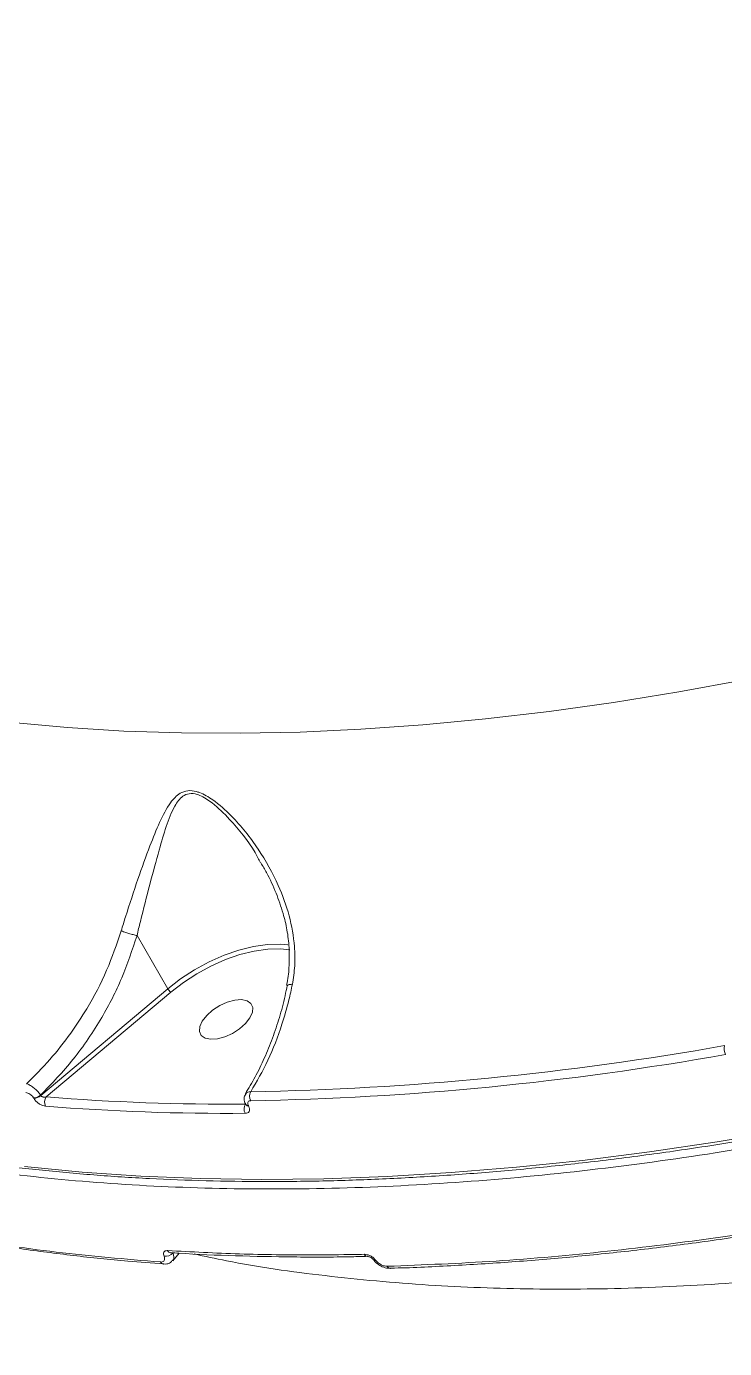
# Model space of a CAD drawing. Header units: millimetres. Extents: x 10684 to 26054, y -4768 to 6894.
# Drawn here: x 17386.1 to 17492.1, y -2836.2 to -2635.4 of the extents above; entities that cross this region are included whole.
import ezdxf

# ---------------------------------------------------------------- set-up
doc = ezdxf.new("R2010")
doc.units = ezdxf.units.MM
doc.layers.add('DIKOM_ОБЪЕКТ', color=7, linetype='Continuous')

msp = doc.modelspace()

# ---------------------------------------------------------------- linework, layer by layer
at = {"layer": 'DIKOM_ОБЪЕКТ', "color": 7, "linetype": 'Continuous', "lineweight": 15}
for p, q in [((17402.859, -2773.484), (17407.525, -2781.566)), ((17407.525, -2781.566), (17388.251, -2797.784)), ((17389.076, -2797.991), (17408.002, -2782.067)), ((17387.147, -2798.133), (17387.181, -2798.192)), ((17388.251, -2797.784), (17388.216, -2797.725)), ((17419.38, -2799.145), (17419.404, -2799.185)), ((17419.804, -2799.355), (17419.781, -2799.315)), ((17407.965, -2821.648), (17407.971, -2821.649)), ((17408.286, -2822.884), (17409.249, -2821.728)), ((17438.787, -2822.737), (17438.781, -2822.729)), ((17406.878, -2823.38), (17406.942, -2823.381)), ((17441.346, -2824.034), (17441.387, -2824.031))]:
    msp.add_line(p, q, dxfattribs=at)
at = {"layer": 'DIKOM_ОБЪЕКТ', "color": 7, "linetype": 'Continuous', "lineweight": 15, "flags": 128}
for points in [[(17495.147, -2734.645), (17485.141, -2736.482), (17475.239, -2738.086), (17465.452, -2739.456), (17455.786, -2740.591), (17446.253, -2741.49), (17436.86, -2742.153), (17427.616, -2742.577), (17418.53, -2742.764), (17409.611, -2742.713), (17400.866, -2742.423), (17392.305, -2741.896), (17383.934, -2741.131)], [(17425.778, -2774.913), (17424.66, -2774.81), (17422.692, -2774.852), (17420.571, -2775.151), (17418.348, -2775.7), (17416.073, -2776.487), (17413.802, -2777.492), (17411.586, -2778.693), (17409.477, -2780.062), (17407.525, -2781.566)], [(17408.002, -2782.067), (17409.895, -2780.608), (17411.939, -2779.282), (17414.088, -2778.117), (17416.291, -2777.142), (17418.496, -2776.379), (17420.652, -2775.847), (17422.708, -2775.557), (17424.617, -2775.516), (17426.054, -2775.672)], [(17419.346, -2786.836), (17420.014, -2785.979), (17420.388, -2785.142), (17420.439, -2784.393), (17420.163, -2783.792), (17419.581, -2783.388), (17418.741, -2783.213), (17417.71, -2783.282), (17416.573, -2783.59), (17415.422, -2784.11), (17414.349, -2784.802), (17413.442, -2785.609), (17412.774, -2786.466), (17412.399, -2787.303), (17412.347, -2788.052), (17412.624, -2788.653), (17413.206, -2789.057), (17414.046, -2789.232), (17415.077, -2789.163), (17416.214, -2788.855), (17417.365, -2788.335), (17418.438, -2787.643), (17419.346, -2786.836)], [(17501.37, -2803.068), (17490.978, -2804.818), (17480.697, -2806.336), (17470.534, -2807.621), (17460.498, -2808.671), (17450.599, -2809.485), (17440.844, -2810.064), (17431.241, -2810.405), (17421.798, -2810.51), (17412.524, -2810.378), (17403.426, -2810.008), (17394.512, -2809.402), (17385.79, -2808.56)]]:
    msp.add_lwpolyline(points, dxfattribs=at)
at = {"layer": 'DIKOM_ОБЪЕКТ', "color": 7, "linetype": 'Continuous', "lineweight": 15}
for centre, radius, start, end in [((17408.752, -2780.876), 1.407, 209.33959, 237.78155), ((17412.315, -2343.635), 453.631, 270.98725, 280.12978), ((17493.783, -2790.68), 1.752, 163.9062, 209.39097), ((17412.295, -2343.982), 454.645, 270.98726, 280.12958), ((17387.143, -2796.521), 1.612, 270.13169, 311.70682), ((17387.178, -2796.581), 1.612, 270.11207, 311.71792), ((17390.138, -2798.784), 1.326, 143.2299, 207.70006), ((17416.364, -2456.537), 342.543, 265.43081, 270.49503), ((17421.396, -2797.881), 1.437, 151.63656, 208.16274), ((17416.318, -2457.133), 343.359, 265.4307, 270.49494), ((17420.527, -2799.807), 1.413, 148.39083, 208.39897), ((17419.725, -2798.888), 0.43, 217.4787, 277.46229), ((17419.747, -2798.934), 0.425, 215.6096, 277.72737), ((17407.162, -2820.768), 1.439, 262.09333, 322.29001), ((17408.023, -2821.075), 0.576, 205.7816, 264.80221), ((17437.864, -2821.668), 0.544, 203.9443, 268.88302), ((17439.02, -2822.488), 0.341, 226.81761, 289.68964), ((17406.95, -2822.802), 0.583, 206.23892, 262.84647), ((17441.376, -2823.486), 0.549, 204.23266, 266.86622)]:
    msp.add_arc(centre, radius, start, end, dxfattribs=at)
for points, knots in [([(17291.239, -2776.186), (17293.376, -2777.785), (17298.963, -2781.967), (17309.18, -2787.841), (17321.701, -2793.889), (17335.208, -2799.08), (17349.583, -2803.432), (17364.803, -2806.91), (17380.856, -2809.496), (17397.7, -2811.202), (17415.276, -2812.029), (17433.5, -2811.977), (17452.288, -2811.044), (17471.35, -2809.246), (17490.641, -2806.609), (17510.103, -2803.19), (17529.92, -2798.973), (17550.007, -2793.978), (17570.276, -2788.224), (17590.93, -2781.639), (17611.946, -2774.184), (17633.29, -2765.852), (17654.633, -2756.77), (17675.876, -2746.98), (17696.92, -2736.528), (17717.697, -2725.44), (17738.166, -2713.721), (17758.301, -2701.404), (17778.039, -2688.532), (17797.296, -2675.167), (17815.963, -2661.365), (17832.868, -2648.104), (17843.277, -2639.334), (17847.922, -2635.419)], [0, 0, 0, 0, 0.02051751, 0.05364261, 0.08682068, 0.11999867, 0.15312371, 0.18614474, 0.21916553, 0.25229048, 0.2854686, 0.31864658, 0.35177159, 0.38479263, 0.41659659, 0.44849341, 0.48043755, 0.51238182, 0.54427871, 0.57608275, 0.60910373, 0.64222869, 0.67540698, 0.70858503, 0.74171006, 0.77473103, 0.80775217, 0.84087718, 0.87405528, 0.90723349, 0.94035841, 0.97337963, 1, 1, 1, 1]), ([(17411.56, -2821.832), (17413.175, -2822.192), (17419.516, -2823.602), (17431.36, -2825.23), (17446.889, -2826.692), (17462.962, -2827.281), (17479.439, -2827.1), (17496.6, -2826.128), (17514.411, -2824.339), (17532.825, -2821.719), (17551.448, -2818.326), (17570.212, -2814.187), (17589.049, -2809.348), (17608.252, -2803.734), (17627.772, -2797.331), (17647.547, -2790.144), (17667.16, -2782.326), (17686.549, -2773.916), (17705.657, -2764.967), (17724.779, -2755.343), (17743.846, -2745.048), (17762.795, -2734.106), (17779.913, -2723.543), (17795.28, -2713.543), (17804.337, -2707.278), (17808.87, -2704.143)], [0, 0, 0, 0, 0.01578739, 0.06195792, 0.10809099, 0.15295587, 0.19785495, 0.24271926, 0.28888366, 0.33508542, 0.38124991, 0.42618822, 0.47116118, 0.51609976, 0.56233729, 0.60861287, 0.65485064, 0.69990104, 0.74498651, 0.79003714, 0.83638704, 0.88277499, 0.92912495, 0.96452929, 1, 1, 1, 1]), ([(17291.466, -2775.724), (17291.962, -2776.097), (17294.143, -2777.735), (17298.259, -2780.451), (17303.813, -2783.863), (17309.626, -2787.07), (17315.669, -2790.086), (17321.944, -2792.905), (17328.445, -2795.525), (17335.167, -2797.943), (17342.104, -2800.159), (17349.253, -2802.171), (17356.606, -2803.976), (17364.159, -2805.574), (17371.905, -2806.964), (17379.84, -2808.143), (17387.956, -2809.113), (17396.247, -2809.871), (17404.709, -2810.418), (17413.333, -2810.753), (17422.113, -2810.875), (17431.044, -2810.785), (17440.117, -2810.483), (17449.327, -2809.969), (17458.666, -2809.244), (17468.127, -2808.308), (17477.704, -2807.162), (17487.388, -2805.807), (17497.174, -2804.243), (17507.053, -2802.473), (17517.018, -2800.497), (17527.061, -2798.317), (17537.176, -2795.934), (17547.354, -2793.351), (17557.587, -2790.569), (17567.869, -2787.591), (17578.191, -2784.419), (17588.546, -2781.054), (17598.926, -2777.501), (17609.323, -2773.76), (17619.729, -2769.836), (17630.137, -2765.731), (17640.538, -2761.448), (17650.926, -2756.991), (17661.291, -2752.362), (17671.626, -2747.566), (17681.925, -2742.606), (17692.178, -2737.485), (17702.378, -2732.208), (17712.517, -2726.776), (17721.485, -2721.817), (17727.052, -2718.633), (17729.286, -2717.355)], [0, 0, 0, 0, 0.0060076, 0.0263957, 0.0467897, 0.0671896, 0.0875948, 0.1080048, 0.1284195, 0.1488378, 0.1692592, 0.1896837, 0.21011, 0.2305386, 0.2509681, 0.2713988, 0.2918298, 0.3122616, 0.3326938, 0.3531254, 0.3735572, 0.3939887, 0.4144197, 0.4348501, 0.4552802, 0.4757097, 0.4961391, 0.5165676, 0.5369955, 0.5574228, 0.5778495, 0.5982758, 0.6187017, 0.639127, 0.6595519, 0.6799765, 0.7004005, 0.720824, 0.7412471, 0.7616702, 0.7820929, 0.8025152, 0.8229372, 0.8433592, 0.8637808, 0.8842021, 0.9046233, 0.9250445, 0.9454655, 0.9658864, 0.9863077, 1, 1, 1, 1]), ([(17426.456, -2780.891), (17426.601, -2779.948), (17426.894, -2778.045), (17426.812, -2774.537), (17426.078, -2770.407), (17424.262, -2765.395), (17421.897, -2761.161), (17419.372, -2757.707), (17417.102, -2755.14), (17414.753, -2753.025), (17412.876, -2751.929), (17411.576, -2751.506), (17410.518, -2751.403), (17409.112, -2751.929), (17407.662, -2753.516), (17406.257, -2756.255), (17404.68, -2760.148), (17402.977, -2764.92), (17401.501, -2769.358), (17400.677, -2772.055), (17400.459, -2772.766)], [0, 0, 0, 0, 0.0440627, 0.0889563, 0.1624869, 0.2382055, 0.3352452, 0.3852647, 0.43526, 0.4935508, 0.5321339, 0.5402091, 0.5665599, 0.5927385, 0.638271, 0.7076008, 0.7787235, 0.8710032, 0.9660331, 1, 1, 1, 1]), ([(17402.857, -2773.482), (17402.857, -2773.482), (17403.014, -2772.776), (17403.697, -2770.11), (17404.797, -2765.659), (17406.113, -2760.874), (17407.248, -2756.863), (17408.35, -2754.088), (17409.524, -2752.409), (17410.744, -2751.845), (17411.577, -2751.933), (17412.123, -2752.099), (17412.901, -2752.384), (17414.667, -2753.531), (17417.578, -2756.43), (17420.109, -2759.512), (17421.348, -2761.928), (17421.617, -2762.454)], [0, 0, 0, 0, 0.0000254, 0.05008, 0.1885403, 0.3272109, 0.4299913, 0.5323986, 0.5962236, 0.6315174, 0.6661238, 0.6665853, 0.6774689, 0.7308599, 0.8146013, 0.959692, 1, 1, 1, 1]), ([(17421.665, -2762.433), (17421.963, -2762.929), (17422.849, -2764.406), (17423.997, -2766.974), (17425.022, -2769.886), (17425.689, -2772.659), (17426.01, -2775.306), (17425.991, -2777.997), (17425.835, -2779.912), (17425.584, -2780.898), (17425.554, -2781.017)], [0, 0, 0, 0, 0.0885461, 0.2635853, 0.4307818, 0.563305, 0.7039606, 0.8437312, 0.9810472, 1, 1, 1, 1]), ([(17400.459, -2772.766), (17399.773, -2774.783), (17398.385, -2778.866), (17395.66, -2784.037), (17392.712, -2788.532), (17389.678, -2792.399), (17387.274, -2794.783), (17386.064, -2795.983)], [0, 0, 0, 0, 0.2308666, 0.4671731, 0.626569, 0.8119953, 1, 1, 1, 1]), ([(17400.459, -2772.766), (17400.515, -2772.789), (17400.677, -2772.855), (17401.054, -2772.993), (17401.616, -2773.174), (17402.279, -2773.358), (17402.664, -2773.441), (17402.857, -2773.482)], [0, 0, 0, 0, 0.0873186, 0.2536456, 0.5024588, 0.751256, 1, 1, 1, 1]), ([(17388.216, -2797.725), (17389.917, -2795.957), (17393.365, -2792.373), (17397.442, -2786.278), (17400.726, -2779.942), (17402.142, -2775.653), (17402.859, -2773.484)], [0, 0, 0, 0, 0.2606959, 0.5287057, 0.7616306, 1, 1, 1, 1]), ([(17402.859, -2773.484), (17402.859, -2773.483), (17402.858, -2773.483), (17402.858, -2773.482), (17402.857, -2773.482), (17402.857, -2773.482)], [0, 0, 0, 0, 0.4606727, 0.8185321, 1, 1, 1, 1]), ([(17426.456, -2780.891), (17426.426, -2780.89), (17426.307, -2780.889), (17426.052, -2780.9), (17425.784, -2780.949), (17425.745, -2781.029), (17425.727, -2781.064)], [0, 0, 0, 0, 0.0711304, 0.2786729, 0.6760911, 1, 1, 1, 1]), ([(17425.674, -2781.049), (17425.57, -2781.583), (17425.245, -2783.245), (17424.499, -2785.936), (17423.451, -2789.105), (17422.214, -2792.129), (17420.847, -2794.961), (17419.82, -2796.667), (17419.318, -2797.501)], [0, 0, 0, 0, 0.0863167, 0.2685892, 0.4523075, 0.6371265, 0.8225999, 1, 1, 1, 1]), ([(17420.131, -2797.198), (17421.031, -2795.647), (17422.854, -2792.504), (17424.694, -2787.692), (17425.838, -2783.754), (17426.285, -2781.683), (17426.456, -2780.891)], [0, 0, 0, 0, 0.3247085, 0.6574814, 0.8690048, 1, 1, 1, 1]), ([(17388.216, -2797.725), (17388.159, -2797.64), (17387.994, -2797.395), (17387.618, -2796.972), (17387.097, -2796.519), (17386.541, -2796.153), (17386.222, -2796.039), (17386.064, -2795.983)], [0, 0, 0, 0, 0.1131721, 0.3259036, 0.5479709, 0.7754237, 1, 1, 1, 1]), ([(17385.986, -2797.342), (17386.078, -2797.358), (17386.261, -2797.39), (17386.569, -2797.545), (17386.848, -2797.755), (17387.041, -2797.964), (17387.12, -2798.09), (17387.147, -2798.133)], [0, 0, 0, 0, 0.2288583, 0.4578912, 0.6785611, 0.888338, 1, 1, 1, 1]), ([(17387.181, -2798.192), (17387.222, -2798.257), (17387.343, -2798.449), (17387.639, -2798.769), (17388.07, -2799.092), (17388.542, -2799.328), (17388.824, -2799.377), (17388.964, -2799.401)], [0, 0, 0, 0, 0.1083269, 0.320446, 0.5431068, 0.771582, 1, 1, 1, 1]), ([(17389.076, -2797.991), (17389.003, -2798.006), (17388.859, -2798.035), (17388.635, -2798.019), (17388.451, -2797.962), (17388.345, -2797.893), (17388.286, -2797.836), (17388.265, -2797.805), (17388.251, -2797.784)], [0, 0, 0, 0, 0.2553996, 0.4987562, 0.7168193, 0.8617109, 0.907028, 1, 1, 1, 1]), ([(17419.367, -2797.556), (17419.298, -2797.667), (17419.14, -2797.92), (17419.12, -2798.395), (17419.2, -2798.823), (17419.347, -2799.053), (17419.402, -2799.138)], [0, 0, 0, 0, 0.2287173, 0.5239937, 0.824942, 1, 1, 1, 1]), ([(17420.131, -2797.198), (17419.973, -2797.216), (17419.656, -2797.252), (17419.403, -2797.394), (17419.364, -2797.518), (17419.362, -2797.523)], [0, 0, 0, 0, 0.4906295, 0.9808673, 1, 1, 1, 1]), ([(17419.781, -2799.315), (17419.753, -2799.259), (17419.682, -2799.12), (17419.655, -2798.909), (17419.722, -2798.718), (17419.881, -2798.588), (17420.046, -2798.569), (17420.129, -2798.56)], [0, 0, 0, 0, 0.142311, 0.3570923, 0.5715918, 0.7856769, 1, 1, 1, 1]), ([(17419.284, -2800.479), (17419.408, -2800.466), (17419.655, -2800.439), (17419.892, -2800.244), (17419.993, -2799.959), (17419.951, -2799.644), (17419.846, -2799.437), (17419.804, -2799.355)], [0, 0, 0, 0, 0.2149991, 0.4299525, 0.6446891, 0.8592001, 1, 1, 1, 1]), ([(17419.401, -2799.183), (17419.413, -2799.205), (17419.439, -2799.254), (17419.438, -2799.254), (17419.437, -2799.255)], [0, 0, 0, 0, 0.4407659, 1, 1, 1, 1]), ([(17406.427, -2823.06), (17401.1, -2822.613), (17390.447, -2821.719), (17375.251, -2819.376), (17360.612, -2816.355), (17351.474, -2813.671), (17346.906, -2812.329)], [0, 0, 0, 0, 0.2485939, 0.4971909, 0.7485963, 1, 1, 1, 1]), ([(17347.32, -2812.587), (17347.409, -2812.617), (17349.792, -2813.41), (17354.666, -2814.778), (17361.953, -2816.674), (17369.472, -2818.342), (17377.183, -2819.808), (17385.087, -2821.066), (17393.18, -2822.106), (17400.459, -2822.865), (17405.109, -2823.188), (17406.937, -2823.315)], [0, 0, 0, 0, 0.0050809, 0.1349065, 0.2648718, 0.3949429, 0.5250918, 0.6552848, 0.7854851, 0.9156545, 1, 1, 1, 1]), ([(17352.661, -2814.165), (17353.339, -2815.093), (17357.482, -2820.766), (17365.344, -2831.015), (17376.261, -2844.902), (17387.463, -2858.601), (17398.918, -2872.128), (17410.631, -2885.474), (17422.597, -2898.637), (17434.815, -2911.613), (17447.279, -2924.398), (17459.988, -2936.989), (17472.938, -2949.381), (17486.126, -2961.572), (17499.549, -2973.557), (17513.202, -2985.335), (17527.084, -2996.899), (17541.188, -3008.249), (17555.514, -3019.38), (17570.055, -3030.289), (17584.809, -3040.972), (17599.772, -3051.427), (17614.939, -3061.65), (17630.306, -3071.641), (17645.872, -3081.388), (17661.233, -3090.681), (17671.486, -3096.603), (17676.42, -3099.452)], [0, 0, 0, 0, 0.0080224, 0.049005, 0.0900261, 0.1310867, 0.172187, 0.2133285, 0.2545117, 0.2957365, 0.3370037, 0.3783136, 0.4196668, 0.4610632, 0.5025024, 0.5439856, 0.5855116, 0.6270805, 0.6686926, 0.7103466, 0.7520428, 0.7937811, 0.8355601, 0.8773794, 0.9192386, 0.9611367, 1, 1, 1, 1]), ([(17518.15, -2814.756), (17515.08, -2815.341), (17506.098, -2817.051), (17491.42, -2819.39), (17474.214, -2821.539), (17457.3, -2823.057), (17446.351, -2823.493), (17440.876, -2823.711)], [0, 0, 0, 0, 0.1144538, 0.3347646, 0.5550761, 0.7775374, 1, 1, 1, 1]), ([(17441.382, -2823.986), (17441.385, -2823.986), (17444.413, -2823.953), (17450.505, -2823.629), (17459.783, -2823.084), (17469.194, -2822.286), (17478.732, -2821.289), (17488.386, -2820.077), (17498.145, -2818.663), (17508.01, -2817.018), (17514.842, -2815.802), (17518.406, -2815.076), (17518.626, -2815.031)], [0, 0, 0, 0, 0.0001528, 0.123869, 0.2477161, 0.3716668, 0.4956881, 0.6197526, 0.7438187, 0.8678587, 0.991836, 1, 1, 1, 1]), ([(17406.964, -2822.193), (17407.005, -2822.312), (17407.086, -2822.551), (17407.023, -2822.834), (17406.83, -2823.019), (17406.598, -2823.068), (17406.452, -2823.061), (17406.427, -2823.06)], [0, 0, 0, 0, 0.2376812, 0.4755085, 0.713718, 0.9519986, 1, 1, 1, 1]), ([(17407.504, -2821.325), (17407.479, -2821.324), (17407.331, -2821.318), (17407.1, -2821.368), (17406.906, -2821.553), (17406.843, -2821.836), (17406.924, -2822.074), (17406.964, -2822.193)], [0, 0, 0, 0, 0.0488955, 0.2870409, 0.5249591, 0.7625442, 1, 1, 1, 1]), ([(17406.881, -2823.355), (17407.045, -2823.365), (17407.412, -2823.388), (17407.915, -2823.197), (17408.148, -2822.934), (17408.246, -2822.823)], [0, 0, 0, 0, 0.32156117, 0.71527018, 1, 1, 1, 1]), ([(17437.367, -2821.889), (17436.847, -2821.9), (17434.248, -2821.954), (17427.882, -2822.011), (17418.378, -2821.899), (17411.13, -2821.517), (17407.504, -2821.325)], [0, 0, 0, 0, 0.0507685, 0.2538562, 0.626697, 1, 1, 1, 1]), ([(17407.972, -2821.638), (17408.384, -2821.668), (17411.607, -2821.902), (17417.803, -2822.141), (17426.573, -2822.321), (17433.268, -2822.329), (17437.074, -2822.218), (17437.852, -2822.195)], [0, 0, 0, 0, 0.0430404, 0.3365306, 0.6306459, 0.9244884, 1, 1, 1, 1]), ([(17408.225, -2822.829), (17408.266, -2822.795), (17408.424, -2822.661), (17408.483, -2822.252), (17408.361, -2821.849), (17408.301, -2821.648)], [0, 0, 0, 0, 0.144746, 0.5722575, 1, 1, 1, 1]), ([(17439.135, -2822.81), (17439.017, -2822.674), (17438.787, -2822.413), (17438.31, -2822.113), (17437.817, -2821.919), (17437.517, -2821.899), (17437.367, -2821.889)], [0, 0, 0, 0, 0.2592421, 0.5021821, 0.7511022, 1, 1, 1, 1]), ([(17437.848, -2822.214), (17437.852, -2822.213), (17437.869, -2822.212), (17437.989, -2822.224), (17438.169, -2822.28), (17438.376, -2822.379), (17438.564, -2822.506), (17438.705, -2822.634), (17438.758, -2822.703), (17438.78, -2822.731)], [0, 0, 0, 0, 0.0518823, 0.2222393, 0.3948467, 0.5726095, 0.7382144, 0.8911657, 1, 1, 1, 1]), ([(17438.804, -2822.723), (17438.929, -2822.884), (17439.225, -2823.267), (17439.915, -2823.71), (17440.666, -2824.01), (17441.143, -2824.011), (17441.345, -2824.011)], [0, 0, 0, 0, 0.2069084, 0.4914025, 0.7837445, 1, 1, 1, 1]), ([(17440.876, -2823.711), (17440.728, -2823.703), (17440.433, -2823.685), (17439.945, -2823.496), (17439.503, -2823.211), (17439.25, -2822.96), (17439.147, -2822.825), (17439.135, -2822.81)], [0, 0, 0, 0, 0.2486529, 0.4975693, 0.7389523, 0.9703134, 1, 1, 1, 1])]:
    msp.add_open_spline(points, degree=3, knots=knots, dxfattribs=at)

doc.saveas('drawing.dxf')
